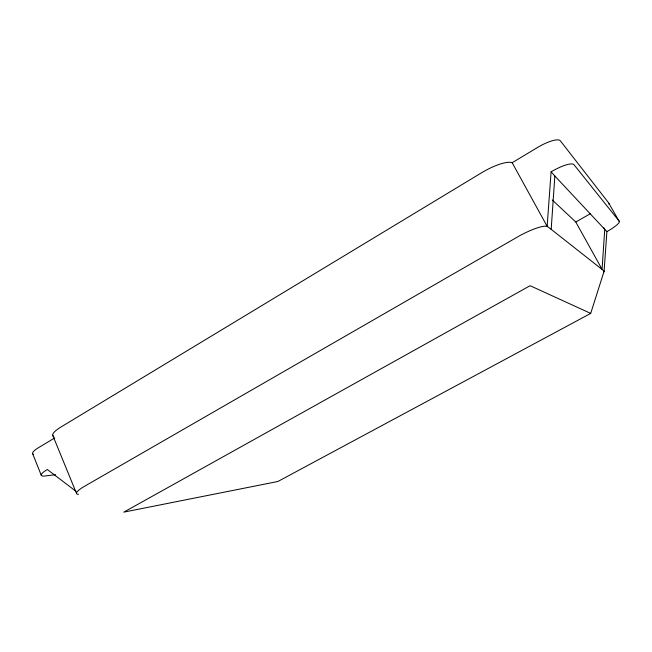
<?xml version="1.0" encoding="UTF-8"?>
<svg xmlns="http://www.w3.org/2000/svg" width="652" height="652" viewBox="0 0 652 652"><rect width="100%" height="100%" fill="white"/><g stroke="black" fill="none" stroke-linecap="round" stroke-linejoin="round"><path stroke-width="0.98" d="M604.102 271.036L551.184 229.341L554.844 176.007L551.095 171.818A22.013 5.395 -29.7 0 1 574.004 164.728L619.278 221.289A16.512 2.999 -28.9 0 1 606.906 231.631L604.102 271.036A21.443 3.244 -28 0 1 603.532 272.275M551.095 171.818L547.15 226.317L551.184 229.341M590.704 313.408L530.117 285.706L123.79 512.138L277.874 481.494L590.704 313.408L603.98 271.574M54.727 437.924L38.566 447.647A18.574 4.083 -22.1 0 0 33.496 454.338M53.814 436.441A25.241 5.803 -22.3 0 1 61.223 426.856L481.583 172.772A28.81 7.954 -29.2 0 1 512.17 162.723L537.403 147.548A21.883 5.901 -30.1 0 1 560.345 140.808L608.878 203.179A16.439 3.284 -29.2 0 1 608.911 204.133M552.244 199.952L575.798 222.022L590.28 213.766M55.526 474.68L45.428 475.952A18.663 3.733 -22.4 0 1 47.319 469.505L75.991 491.306M606.906 231.631L554.844 176.007M609.017 203.587L619.4 221.672M603.776 227.727L604.746 229.455L602.065 269.325L575.798 222.022M512.17 162.723L547.15 226.317A29.25 6.17 -28.4 0 0 520.003 235.543L83.122 487.101A25.575 4.482 -23.2 0 0 78.533 494.371M52.706 435.259L76.488 493.368M32.6 453.556L41.231 475.21"/></g></svg>
